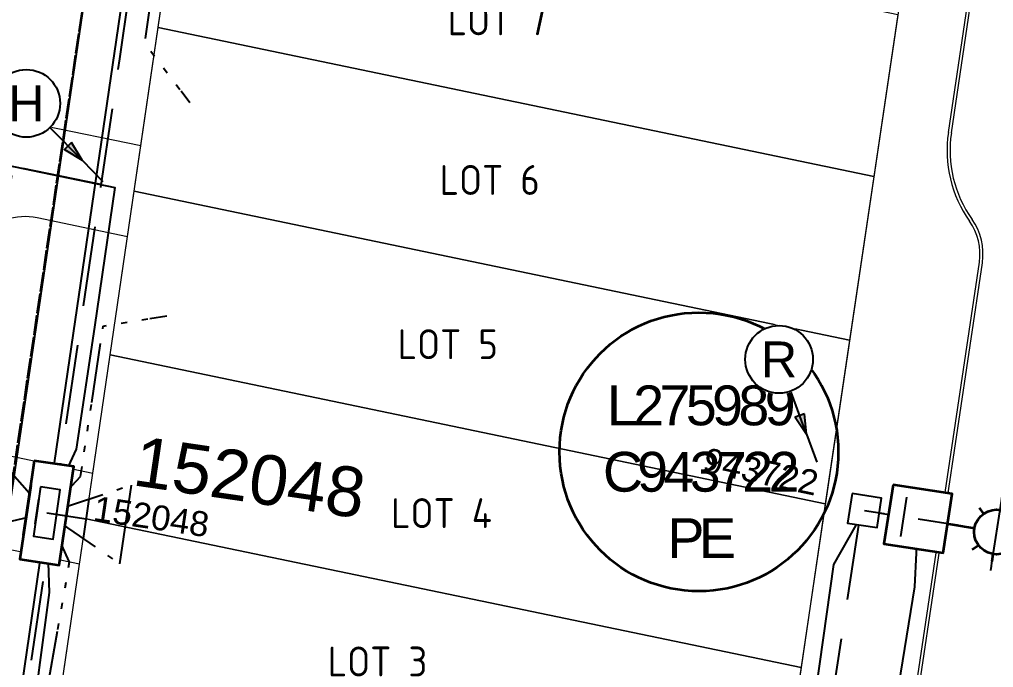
# Model space of a CAD drawing. Header units: metres. Extents: x 307635 to 308805, y 6256169 to 6257356.
# Drawn here: x 308136.67 to 308185.58, y 6256745.83 to 6256778.39 of the extents above; entities that cross this region are included whole.
import ezdxf
from ezdxf.enums import TextEntityAlignment as Align

# ---------------------------------------------------------------- set-up
doc = ezdxf.new("R2010")
doc.units = ezdxf.units.M
for name, pattern in [('Cable Exist OH', [1, 1, 0]), ('IE Trench LV', [6, 4, -2]), ('PHANTOM', [6.15, 3, -0.75, 0.3, -0.75, 0.3, -0.75, 0.3])]:
    doc.linetypes.add(name, pattern=pattern)
doc.layers.get('0').update_dxf_attribs({"color": 6})
doc.layers.get('Defpoints').update_dxf_attribs({"color": 250})
doc.layers.add('_User Miscellaneous10', color=252, linetype='Continuous', lineweight=13, transparency=0.5)
for name, color, linetype, lineweight in [('_User_LV_Exist', 5, 'Continuous', 35), ('Cadastre Developer_SP_NEW', 92, 'Continuous', 15), ('Mains_TR_EXT', 211, 'Continuous', 25)]:
    doc.layers.add(name, color=color, linetype=linetype, lineweight=lineweight)
for name, color, linetype in [('Equip_SP_SL_NEW', 2, 'Continuous'), ('Mains_LV_New_R6', 2, 'Cable Z'), ('Mains_LV_New_T84', 2, 'Cable x'), ('Notes_SP_NEW', 51, 'Continuous'), ('OH_Details_SP_MISC', 7, 'Continuous'), ('Services_SP_NEW_UG', 2, 'Continuous'), ('SupportsUG_SP_LV_NEW', 2, 'Continuous'), ('SupportsUG_SP_LV_SL_NEW', 2, 'Continuous'), ('Trench_SP_NEW', 2, 'Continuous')]:
    doc.layers.add(name, color=color, linetype=linetype)
doc.styles.add('LotNum', font='isocp.shx')
doc.styles.add('SL_LABEL', font='arial.ttf', dxfattribs={"height": 2})
doc.styles.get("Standard").update_dxf_attribs({"font": 'arial.ttf'})
doc.linetypes.add('Cable New UG', pattern='A,5.5,-0.01,["X",Standard,S=1.8,R=0,X=0,Y=-0.94],-1.7', length=7.21)
doc.linetypes.add('Cable o', pattern='A,3.5,-0.01,["O",Standard,S=1.25,R=0,X=0,Y=-0.63],-1.36', length=4.87)
doc.linetypes.add('Cable x', pattern='A,4.5,-0.01,["X",Standard,S=1.25,R=0,X=0,Y=-0.65],-1.2', length=5.71)
doc.linetypes.add('Cable Z', pattern='A,5,-0.01,["Z",Standard,S=1.5,R=0,X=0,Y=-0.75],-1.3', length=6.31)

# ---------------------------------------------------------------- blocks, each defined once
blk = doc.blocks.new('PILLAR_NEW')
at = {"layer": 'Defpoints', "linetype": 'Cable x'}
blk.add_line((4, -2), (4, 2), dxfattribs=at)
at = {"width": 0.9}
blk.add_attdef('ASSET_NUM', text='', height=2, dxfattribs=at).set_placement((4, 2), align=Align.MIDDLE_LEFT)
for tag, p, flags in [('SUBURB', (-2, 0), 1), ('STREETNAME', (-1.8, 0), 9), ('PARENT', (-1.6, 0), 9), ('NOTES', (-1.4, 0), 9), ('LOCATION', (-1.2, 0), 9), ('LEGEND', (-1, 0), 9), ('USAGE', (-0.8, 0), 9), ('SUPPORT_TYPE', (-0.6, 0), 9), ('STATE', (-0.4, 0), 9), ('OWNED_BY', (-0.2, 0), 9)]:
    blk.add_attdef(tag, p, '', height=0.2, rotation=270, dxfattribs=dict(flags=flags))
blk.add_wipeout([(1, 2.5), (1, -2.5), (-1, -2.5), (-1, 2.5)])
blk.add_lwpolyline([(-1, 2.5), (-1, -1.25), (-1, 1.25), (-1, -2.5), (1, -2.5), (1, 2.5)], close=True)
at = {"layer": 'Defpoints'}
blk.add_line((0, 0), (2, 0), dxfattribs=at)
blk = doc.blocks.new('COLUMN_NEW')
at = {"layer": 'Defpoints'}
blk.add_line((4, -2), (4, 2), dxfattribs=at)
at = {"width": 0.9, "flags": 8}
blk.add_attdef('ASSET_NUM', text='', height=2, dxfattribs=at).set_placement((4, 2), align=Align.MIDDLE_LEFT)
at = {"flags": 1}
blk.add_attdef('Z', (-2.351, -1.813), '', height=0.2, rotation=270, dxfattribs=at)
at = {"flags": 9}
for tag, p in [('NOTES', (-2, -1.813)), ('SUBURB', (-1.8, -1.813)), ('STREETNAME', (-1.6, -1.813)), ('LOCATION', (-1.4, -1.813)), ('LEGEND', (-1.2, -1.813)), ('USAGE', (-1, -1.813)), ('STATE', (-0.8, -1.813)), ('OWNED_BY', (-0.6, -1.813)), ('COLUMN_TYPE', (-0.4, -1.813)), ('STREET_CODE', (-0.2, -1.813)), ('STRUCTURE_PLANT_NUMBER', (0.031, -1.813))]:
    blk.add_attdef(tag, text='', height=0.2, rotation=270, dxfattribs=at).set_placement(p, align=Align.MIDDLE_LEFT)
at = {"ltscale": 10}
blk.add_wipeout([(-1.5, -1.5), (-1.5, 1.5), (1.5, 1.5), (1.5, -1.5)], dxfattribs=at)
blk.add_lwpolyline([(-1.5, 1.5), (-1.5, -1.5), (1.5, -1.5), (1.5, 1.5)], close=True)
at = {"layer": 'Defpoints'}
blk.add_line((0, 0), (2, 0), dxfattribs=at)
blk = doc.blocks.new('*U265')
for tag, height, rotation, flags, p in [('LANTNUMBER', 0.2, 270, 9, (-1.4, 2.6)), ('LOUTREACH', 0.2, 270, 9, (-1.4, 2.2)), ('LOUTREACHVOCAB', 0.2, 270, 9, (-1.4, 2)), ('LRATECODE', 0.2, 270, 9, (-1.4, 1.8)), ('LREMOVE', 0.2, 270, 9, (-1.4, 1.6)), ('LREPLACE', 0.2, 270, 9, (-1.4, 1.4)), ('LTYPE', 0.2, 270, 9, (-1.4, 1.2)), ('LTYPEVOCAB', 0.2, 270, 9, (-1.4, 1)), ('LEGEND', 0.2, 270, 9, (-1.4, 0.8)), ('SUBURB', 0.2, 270, 9, (-1.4, 0.6)), ('STREETNAME', 0.2, 270, 9, (-1.4, 0.4)), ('LOCATION', 0.2, 270, 9, (-1.4, 0.2)), ('LNEW', 0.2, 270, 9, (-6.4, 0)), ('LMASTVOCAB', 0.2, 270, 9, (-6.2, 0)), ('LMAST', 0.2, 270, 9, (-6, 0)), ('LLAMPVOCAB', 0.2, 270, 9, (-5.8, 0)), ('LLAMP', 0.2, 270, 9, (-5.6, 0)), ('LEXIST', 0.2, 270, 9, (-5.4, 0)), ('LCHARGE3PERCENT', 0.2, 270, 9, (-5.2, 0)), ('LCHARGE3', 0.2, 270, 9, (-5, 0)), ('LCHARGE2PERCENT', 0.2, 270, 9, (-4.8, 0)), ('LCHARGE2', 0.2, 270, 9, (-4.6, 0)), ('LCHARGE1PERCENT', 0.2, 270, 9, (-4.4, 0)), ('LCHARGE1', 0.2, 270, 9, (-4.2, 0)), ('LCATEGORY', 0.2, 270, 9, (-4, 0)), ('LBRACKETVOCAB', 0.2, 270, 9, (-3.8, 0)), ('LBRACKET', 0.2, 270, 9, (-3.6, 0)), ('LKINGHEIGHT', 0.2, 270, 9, (-3.4, 0)), ('CREPLACE', 0.2, 270, 9, (-3.2, 0)), ('CREMOVE', 0.2, 270, 9, (-3, 0)), ('CNUMBER', 0.2, 270, 9, (-2.8, 0)), ('CNEW', 0.2, 270, 9, (-2.6, 0)), ('CEXIST', 0.2, 270, 9, (-2.4, 0)), ('USAGE', 0.2, 270, 9, (-2.2, 0)), ('STATE', 0.2, 270, 9, (-2, 0)), ('OWNED_BY', 0.2, 270, 9, (-1.8, 0)), ('ORIENTATION', 0.2, 270, 9, (-1.6, 0)), ('OPERATING_VOLTAGE', 0.2, 270, 9, (-1.4, 0)), ('NOTES', 0.2, 270, 9, (-1.4, 0)), ('NO_PHASES', 0.2, 270, 9, (-1.2, 0)), ('LANTERN_TYPE', 0.2, 270, 9, (-1, 0)), ('LANTERN_PURPOSE', 0.2, 270, 9, (-0.8, 0)), ('CONTROL_TYPE', 0.2, 270, 9, (-0.6, 0)), ('CONSTRUCTED_VOLTAGE', 0.2, 270, 9, (-0.4, 0)), ('MAINTAINED_BY', 0.2, 270, 9, (-1.4, -0.663)), ('LNUMBER', 1, 350.5128, 8, (6.739, -2.14))]:
    blk.add_attdef(tag, text='', height=height, rotation=rotation, dxfattribs=dict(flags=flags)).set_placement(p, align=Align.MIDDLE_LEFT)
at = {"style": 'SL_LABEL'}
for tag, height, rotation, flags, p in [('ASSET_NUM', 1, 350.5128, 8, (7.069, -0.167)), ('STREET_CODE', 0.001, 270, 9, (0.001, 0))]:
    blk.add_attdef(tag, text='', height=height, rotation=rotation, dxfattribs=dict(at, flags=flags)).set_placement(p, align=Align.MIDDLE_LEFT)
for tag, p, height, flags in [('OPERATED_BY', (-1.4, -0.407), 0.2, 9), ('Z', (0, 0), 0.001, 1)]:
    blk.add_attdef(tag, p, '', height=height, rotation=270, dxfattribs=dict(flags=flags))
blk.add_wipeout([(5.61, -0.937), (4.817, -1.88), (3.667, -2.324), (2.724, -1.531), (2.281, -0.381), (3.074, 0.562), (4.223, 1.005), (5.166, 0.212)])
for p, q in [((3.074, 0.562), (3.292, 0.256)), ((4.193, 0.82), (4.131, 0.45)), ((0, 0), (2.836, -0.474)), ((5.166, 0.212), (4.861, -0.006)), ((5.055, -0.845), (5.425, -0.907)), ((2.724, -1.531), (3.03, -1.313)), ((3.76, -1.769), (3.698, -2.139)), ((4.817, -1.88), (4.599, -1.575))]:
    blk.add_line(p, q)
blk.add_circle((3.945, -0.659), 1.125)
blk = doc.blocks.new('*U287')
at = {"layer": 'Defpoints'}
blk.add_line((2.802, -2.854), (3.853, -3.925), dxfattribs=at)
blk.add_wipeout([(0, 1.75), (-0.021, 1.75), (-0.043, 1.749), (-0.064, 1.749), (-0.086, 1.748), (-0.107, 1.747), (-0.129, 1.745), (-0.15, 1.744), (-0.172, 1.742), (-0.193, 1.739), (-0.214, 1.737), (-0.236, 1.734), (-0.257, 1.731), (-0.278, 1.728), (-0.299, 1.724), (-0.32, 1.72), (-0.341, 1.716), (-0.362, 1.712), (-0.383, 1.707), (-0.404, 1.703), (-0.425, 1.698), (-0.446, 1.692), (-0.467, 1.687), (-0.487, 1.681), (-0.508, 1.675), (-0.529, 1.668), (-0.549, 1.662), (-0.569, 1.655), (-0.59, 1.648), (-0.61, 1.64), (-0.63, 1.633), (-0.65, 1.625), (-0.67, 1.617), (-0.689, 1.608), (-0.709, 1.6), (-0.729, 1.591), (-0.748, 1.582), (-0.768, 1.573), (-0.787, 1.563), (-0.806, 1.553), (-0.825, 1.543), (-0.844, 1.533), (-0.863, 1.523), (-0.881, 1.512), (-0.9, 1.501), (-0.918, 1.49), (-0.936, 1.478), (-0.954, 1.467), (-0.972, 1.455), (-0.99, 1.443), (-1.008, 1.431), (-1.025, 1.418), (-1.042, 1.406), (-1.06, 1.393), (-1.077, 1.38), (-1.094, 1.366), (-1.11, 1.353), (-1.127, 1.339), (-1.143, 1.325), (-1.159, 1.311), (-1.175, 1.297), (-1.191, 1.282), (-1.207, 1.267), (-1.222, 1.253), (-1.237, 1.237), (-1.253, 1.222), (-1.267, 1.207), (-1.282, 1.191), (-1.297, 1.175), (-1.311, 1.159), (-1.325, 1.143), (-1.339, 1.127), (-1.353, 1.11), (-1.366, 1.094), (-1.38, 1.077), (-1.393, 1.06), (-1.406, 1.042), (-1.418, 1.025), (-1.431, 1.008), (-1.443, 0.99), (-1.455, 0.972), (-1.467, 0.954), (-1.478, 0.936), (-1.49, 0.918), (-1.501, 0.9), (-1.512, 0.881), (-1.523, 0.863), (-1.533, 0.844), (-1.543, 0.825), (-1.553, 0.806), (-1.563, 0.787), (-1.573, 0.768), (-1.582, 0.748), (-1.591, 0.729), (-1.6, 0.709), (-1.608, 0.689), (-1.617, 0.67), (-1.625, 0.65), (-1.633, 0.63), (-1.64, 0.61), (-1.648, 0.59), (-1.655, 0.569), (-1.662, 0.549), (-1.668, 0.529), (-1.675, 0.508), (-1.681, 0.487), (-1.687, 0.467), (-1.692, 0.446), (-1.698, 0.425), (-1.703, 0.404), (-1.707, 0.383), (-1.712, 0.362), (-1.716, 0.341), (-1.72, 0.32), (-1.724, 0.299), (-1.728, 0.278), (-1.731, 0.257), (-1.734, 0.236), (-1.737, 0.214), (-1.739, 0.193), (-1.742, 0.172), (-1.744, 0.15), (-1.745, 0.129), (-1.747, 0.107), (-1.748, 0.086), (-1.749, 0.064), (-1.749, 0.043), (-1.75, 0.021), (-1.75, 0), (-1.75, -0.021), (-1.749, -0.043), (-1.749, -0.064), (-1.748, -0.086), (-1.747, -0.107), (-1.745, -0.129), (-1.744, -0.15), (-1.742, -0.172), (-1.739, -0.193), (-1.737, -0.214), (-1.734, -0.236), (-1.731, -0.257), (-1.728, -0.278), (-1.724, -0.299), (-1.72, -0.32), (-1.716, -0.341), (-1.712, -0.362), (-1.707, -0.383), (-1.703, -0.404), (-1.698, -0.425), (-1.692, -0.446), (-1.687, -0.467), (-1.681, -0.487), (-1.675, -0.508), (-1.668, -0.529), (-1.662, -0.549), (-1.655, -0.569), (-1.648, -0.59), (-1.64, -0.61), (-1.633, -0.63), (-1.625, -0.65), (-1.617, -0.67), (-1.608, -0.689), (-1.6, -0.709), (-1.591, -0.729), (-1.582, -0.748), (-1.573, -0.768), (-1.563, -0.787), (-1.553, -0.806), (-1.543, -0.825), (-1.533, -0.844), (-1.523, -0.863), (-1.512, -0.881), (-1.501, -0.9), (-1.49, -0.918), (-1.478, -0.936), (-1.467, -0.954), (-1.455, -0.972), (-1.443, -0.99), (-1.431, -1.008), (-1.418, -1.025), (-1.406, -1.042), (-1.393, -1.06), (-1.38, -1.077), (-1.366, -1.094), (-1.353, -1.11), (-1.339, -1.127), (-1.325, -1.143), (-1.311, -1.159), (-1.297, -1.175), (-1.282, -1.191), (-1.267, -1.207), (-1.253, -1.222), (-1.237, -1.237), (-1.222, -1.253), (-1.207, -1.267), (-1.191, -1.282), (-1.175, -1.297), (-1.159, -1.311), (-1.143, -1.325), (-1.127, -1.339), (-1.11, -1.353), (-1.094, -1.366), (-1.077, -1.38), (-1.06, -1.393), (-1.042, -1.406), (-1.025, -1.418), (-1.008, -1.431), (-0.99, -1.443), (-0.972, -1.455), (-0.954, -1.467), (-0.936, -1.478), (-0.918, -1.49), (-0.9, -1.501), (-0.881, -1.512), (-0.863, -1.523), (-0.844, -1.533), (-0.825, -1.543), (-0.806, -1.553), (-0.787, -1.563), (-0.768, -1.573), (-0.748, -1.582), (-0.729, -1.591), (-0.709, -1.6), (-0.689, -1.608), (-0.67, -1.617), (-0.65, -1.625), (-0.63, -1.633), (-0.61, -1.64), (-0.59, -1.648), (-0.569, -1.655), (-0.549, -1.662), (-0.529, -1.668), (-0.508, -1.675), (-0.487, -1.681), (-0.467, -1.687), (-0.446, -1.692), (-0.425, -1.698), (-0.404, -1.703), (-0.383, -1.707), (-0.362, -1.712), (-0.341, -1.716), (-0.32, -1.72), (-0.299, -1.724), (-0.278, -1.728), (-0.257, -1.731), (-0.236, -1.734), (-0.214, -1.737), (-0.193, -1.739), (-0.172, -1.742), (-0.15, -1.744), (-0.129, -1.745), (-0.107, -1.747), (-0.086, -1.748), (-0.064, -1.749), (-0.043, -1.749), (-0.021, -1.75), (0, -1.75), (0.021, -1.75), (0.043, -1.749), (0.064, -1.749), (0.086, -1.748), (0.107, -1.747), (0.129, -1.745), (0.15, -1.744), (0.172, -1.742), (0.193, -1.739), (0.214, -1.737), (0.236, -1.734), (0.257, -1.731), (0.278, -1.728), (0.299, -1.724), (0.32, -1.72), (0.341, -1.716), (0.362, -1.712), (0.383, -1.707), (0.404, -1.703), (0.425, -1.698), (0.446, -1.692), (0.467, -1.687), (0.487, -1.681), (0.508, -1.675), (0.529, -1.668), (0.549, -1.662), (0.569, -1.655), (0.59, -1.648), (0.61, -1.64), (0.63, -1.633), (0.65, -1.625), (0.67, -1.617), (0.689, -1.608), (0.709, -1.6), (0.729, -1.591), (0.748, -1.582), (0.768, -1.573), (0.787, -1.563), (0.806, -1.553), (0.825, -1.543), (0.844, -1.533), (0.863, -1.523), (0.881, -1.512), (0.9, -1.501), (0.918, -1.49), (0.936, -1.478), (0.954, -1.467), (0.972, -1.455), (0.99, -1.443), (1.008, -1.431), (1.025, -1.418), (1.042, -1.406), (1.06, -1.393), (1.077, -1.38), (1.094, -1.366), (1.11, -1.353), (1.127, -1.339), (1.143, -1.325), (1.159, -1.311), (1.175, -1.297), (1.191, -1.282), (1.207, -1.267), (1.222, -1.253), (1.237, -1.237), (1.253, -1.222), (1.267, -1.207), (1.282, -1.191), (1.297, -1.175), (1.311, -1.159), (1.325, -1.143), (1.339, -1.127), (1.353, -1.11), (1.366, -1.094), (1.38, -1.077), (1.393, -1.06), (1.406, -1.042), (1.418, -1.025), (1.431, -1.008), (1.443, -0.99), (1.455, -0.972), (1.467, -0.954), (1.478, -0.936), (1.49, -0.918), (1.501, -0.9), (1.512, -0.881), (1.523, -0.863), (1.533, -0.844), (1.543, -0.825), (1.553, -0.806), (1.563, -0.787), (1.573, -0.768), (1.582, -0.748), (1.591, -0.729), (1.6, -0.709), (1.608, -0.689), (1.617, -0.67), (1.625, -0.65), (1.633, -0.63), (1.64, -0.61), (1.648, -0.59), (1.655, -0.569), (1.662, -0.549), (1.668, -0.529), (1.675, -0.508), (1.681, -0.487), (1.687, -0.467), (1.692, -0.446), (1.698, -0.425), (1.703, -0.404), (1.707, -0.383), (1.712, -0.362), (1.716, -0.341), (1.72, -0.32), (1.724, -0.299), (1.728, -0.278), (1.731, -0.257), (1.734, -0.236), (1.737, -0.214), (1.739, -0.193), (1.742, -0.172), (1.744, -0.15), (1.745, -0.129), (1.747, -0.107), (1.748, -0.086), (1.749, -0.064), (1.749, -0.043), (1.75, -0.021), (1.75, 0), (1.75, 0.021), (1.749, 0.043), (1.749, 0.064), (1.748, 0.086), (1.747, 0.107), (1.745, 0.129), (1.744, 0.15), (1.742, 0.172), (1.739, 0.193), (1.737, 0.214), (1.734, 0.236), (1.731, 0.257), (1.728, 0.278), (1.724, 0.299), (1.72, 0.32), (1.716, 0.341), (1.712, 0.362), (1.707, 0.383), (1.703, 0.404), (1.698, 0.425), (1.692, 0.446), (1.687, 0.467), (1.681, 0.487), (1.675, 0.508), (1.668, 0.529), (1.662, 0.549), (1.655, 0.569), (1.648, 0.59), (1.64, 0.61), (1.633, 0.63), (1.625, 0.65), (1.617, 0.67), (1.608, 0.689), (1.6, 0.709), (1.591, 0.729), (1.582, 0.748), (1.573, 0.768), (1.563, 0.787), (1.553, 0.806), (1.543, 0.825), (1.533, 0.844), (1.523, 0.863), (1.512, 0.881), (1.501, 0.9), (1.49, 0.918), (1.478, 0.936), (1.467, 0.954), (1.455, 0.972), (1.443, 0.99), (1.431, 1.008), (1.418, 1.025), (1.406, 1.042), (1.393, 1.06), (1.38, 1.077), (1.366, 1.094), (1.353, 1.11), (1.339, 1.127), (1.325, 1.143), (1.311, 1.159), (1.297, 1.175), (1.282, 1.191), (1.267, 1.207), (1.253, 1.222), (1.237, 1.237), (1.222, 1.253), (1.207, 1.267), (1.191, 1.282), (1.175, 1.297), (1.159, 1.311), (1.143, 1.325), (1.127, 1.339), (1.11, 1.353), (1.094, 1.366), (1.077, 1.38), (1.06, 1.393), (1.042, 1.406), (1.025, 1.418), (1.008, 1.431), (0.99, 1.443), (0.972, 1.455), (0.954, 1.467), (0.936, 1.478), (0.918, 1.49), (0.9, 1.501), (0.881, 1.512), (0.863, 1.523), (0.844, 1.533), (0.825, 1.543), (0.806, 1.553), (0.787, 1.563), (0.768, 1.573), (0.748, 1.582), (0.729, 1.591), (0.709, 1.6), (0.689, 1.608), (0.67, 1.617), (0.65, 1.625), (0.63, 1.633), (0.61, 1.64), (0.59, 1.648), (0.569, 1.655), (0.549, 1.662), (0.529, 1.668), (0.508, 1.675), (0.487, 1.681), (0.467, 1.687), (0.446, 1.692), (0.425, 1.698), (0.404, 1.703), (0.383, 1.707), (0.362, 1.712), (0.341, 1.716), (0.32, 1.72), (0.299, 1.724), (0.278, 1.728), (0.257, 1.731), (0.236, 1.734), (0.214, 1.737), (0.193, 1.739), (0.172, 1.742), (0.15, 1.744), (0.129, 1.745), (0.107, 1.747), (0.086, 1.748), (0.064, 1.749), (0.043, 1.749), (0.021, 1.75)])
h = blk.add_hatch(color=256)
h.dxf.hatch_style = 1
h.paths.add_polyline_path([(2.28, -1.966), (1.923, -2.316), (2.802, -2.854)])
blk.add_line((2.802, -2.854), (1.226, -1.249))
at = {"flags": 128}
blk.add_lwpolyline([(2.28, -1.966), (1.923, -2.316), (2.802, -2.854), (2.28, -1.966)], dxfattribs=at)
blk.add_circle((0, 0), 1.7)
at = {"width": 0.9}
blk.add_attdef('CODE', text='', height=1.8, dxfattribs=at).set_placement((0, 0), align=Align.MIDDLE_CENTER)
at = {"flags": 1}
blk.add_attdef('Z', (0, 0), '', height=0.2, dxfattribs=at)
blk = doc.blocks.new('*U291')
h = blk.add_hatch(color=256)
h.dxf.hatch_style = 1
h.paths.add_polyline_path([(1.271, -2.729), (0.802, -2.902), (1.382, -3.754)])
at = {"flags": 128}
blk.add_lwpolyline([(1.271, -2.729), (0.802, -2.902), (1.382, -3.754), (1.271, -2.729)], dxfattribs=at)
at = {"layer": 'Defpoints'}
blk.add_line((1.382, -3.754), (1.9, -5.161), dxfattribs=at)
blk.add_wipeout([(0, 1.75), (-0.021, 1.75), (-0.043, 1.749), (-0.064, 1.749), (-0.086, 1.748), (-0.107, 1.747), (-0.129, 1.745), (-0.15, 1.744), (-0.172, 1.742), (-0.193, 1.739), (-0.214, 1.737), (-0.236, 1.734), (-0.257, 1.731), (-0.278, 1.728), (-0.299, 1.724), (-0.32, 1.72), (-0.341, 1.716), (-0.362, 1.712), (-0.383, 1.707), (-0.404, 1.703), (-0.425, 1.698), (-0.446, 1.692), (-0.467, 1.687), (-0.487, 1.681), (-0.508, 1.675), (-0.529, 1.668), (-0.549, 1.662), (-0.569, 1.655), (-0.59, 1.648), (-0.61, 1.64), (-0.63, 1.633), (-0.65, 1.625), (-0.67, 1.617), (-0.689, 1.608), (-0.709, 1.6), (-0.729, 1.591), (-0.748, 1.582), (-0.768, 1.573), (-0.787, 1.563), (-0.806, 1.553), (-0.825, 1.543), (-0.844, 1.533), (-0.863, 1.523), (-0.881, 1.512), (-0.9, 1.501), (-0.918, 1.49), (-0.936, 1.478), (-0.954, 1.467), (-0.972, 1.455), (-0.99, 1.443), (-1.008, 1.431), (-1.025, 1.418), (-1.042, 1.406), (-1.06, 1.393), (-1.077, 1.38), (-1.094, 1.366), (-1.11, 1.353), (-1.127, 1.339), (-1.143, 1.325), (-1.159, 1.311), (-1.175, 1.297), (-1.191, 1.282), (-1.207, 1.267), (-1.222, 1.253), (-1.237, 1.237), (-1.253, 1.222), (-1.267, 1.207), (-1.282, 1.191), (-1.297, 1.175), (-1.311, 1.159), (-1.325, 1.143), (-1.339, 1.127), (-1.353, 1.11), (-1.366, 1.094), (-1.38, 1.077), (-1.393, 1.06), (-1.406, 1.042), (-1.418, 1.025), (-1.431, 1.008), (-1.443, 0.99), (-1.455, 0.972), (-1.467, 0.954), (-1.478, 0.936), (-1.49, 0.918), (-1.501, 0.9), (-1.512, 0.881), (-1.523, 0.863), (-1.533, 0.844), (-1.543, 0.825), (-1.553, 0.806), (-1.563, 0.787), (-1.573, 0.768), (-1.582, 0.748), (-1.591, 0.729), (-1.6, 0.709), (-1.608, 0.689), (-1.617, 0.67), (-1.625, 0.65), (-1.633, 0.63), (-1.64, 0.61), (-1.648, 0.59), (-1.655, 0.569), (-1.662, 0.549), (-1.668, 0.529), (-1.675, 0.508), (-1.681, 0.487), (-1.687, 0.467), (-1.692, 0.446), (-1.698, 0.425), (-1.703, 0.404), (-1.707, 0.383), (-1.712, 0.362), (-1.716, 0.341), (-1.72, 0.32), (-1.724, 0.299), (-1.728, 0.278), (-1.731, 0.257), (-1.734, 0.236), (-1.737, 0.214), (-1.739, 0.193), (-1.742, 0.172), (-1.744, 0.15), (-1.745, 0.129), (-1.747, 0.107), (-1.748, 0.086), (-1.749, 0.064), (-1.749, 0.043), (-1.75, 0.021), (-1.75, 0), (-1.75, -0.021), (-1.749, -0.043), (-1.749, -0.064), (-1.748, -0.086), (-1.747, -0.107), (-1.745, -0.129), (-1.744, -0.15), (-1.742, -0.172), (-1.739, -0.193), (-1.737, -0.214), (-1.734, -0.236), (-1.731, -0.257), (-1.728, -0.278), (-1.724, -0.299), (-1.72, -0.32), (-1.716, -0.341), (-1.712, -0.362), (-1.707, -0.383), (-1.703, -0.404), (-1.698, -0.425), (-1.692, -0.446), (-1.687, -0.467), (-1.681, -0.487), (-1.675, -0.508), (-1.668, -0.529), (-1.662, -0.549), (-1.655, -0.569), (-1.648, -0.59), (-1.64, -0.61), (-1.633, -0.63), (-1.625, -0.65), (-1.617, -0.67), (-1.608, -0.689), (-1.6, -0.709), (-1.591, -0.729), (-1.582, -0.748), (-1.573, -0.768), (-1.563, -0.787), (-1.553, -0.806), (-1.543, -0.825), (-1.533, -0.844), (-1.523, -0.863), (-1.512, -0.881), (-1.501, -0.9), (-1.49, -0.918), (-1.478, -0.936), (-1.467, -0.954), (-1.455, -0.972), (-1.443, -0.99), (-1.431, -1.008), (-1.418, -1.025), (-1.406, -1.042), (-1.393, -1.06), (-1.38, -1.077), (-1.366, -1.094), (-1.353, -1.11), (-1.339, -1.127), (-1.325, -1.143), (-1.311, -1.159), (-1.297, -1.175), (-1.282, -1.191), (-1.267, -1.207), (-1.253, -1.222), (-1.237, -1.237), (-1.222, -1.253), (-1.207, -1.267), (-1.191, -1.282), (-1.175, -1.297), (-1.159, -1.311), (-1.143, -1.325), (-1.127, -1.339), (-1.11, -1.353), (-1.094, -1.366), (-1.077, -1.38), (-1.06, -1.393), (-1.042, -1.406), (-1.025, -1.418), (-1.008, -1.431), (-0.99, -1.443), (-0.972, -1.455), (-0.954, -1.467), (-0.936, -1.478), (-0.918, -1.49), (-0.9, -1.501), (-0.881, -1.512), (-0.863, -1.523), (-0.844, -1.533), (-0.825, -1.543), (-0.806, -1.553), (-0.787, -1.563), (-0.768, -1.573), (-0.748, -1.582), (-0.729, -1.591), (-0.709, -1.6), (-0.689, -1.608), (-0.67, -1.617), (-0.65, -1.625), (-0.63, -1.633), (-0.61, -1.64), (-0.59, -1.648), (-0.569, -1.655), (-0.549, -1.662), (-0.529, -1.668), (-0.508, -1.675), (-0.487, -1.681), (-0.467, -1.687), (-0.446, -1.692), (-0.425, -1.698), (-0.404, -1.703), (-0.383, -1.707), (-0.362, -1.712), (-0.341, -1.716), (-0.32, -1.72), (-0.299, -1.724), (-0.278, -1.728), (-0.257, -1.731), (-0.236, -1.734), (-0.214, -1.737), (-0.193, -1.739), (-0.172, -1.742), (-0.15, -1.744), (-0.129, -1.745), (-0.107, -1.747), (-0.086, -1.748), (-0.064, -1.749), (-0.043, -1.749), (-0.021, -1.75), (0, -1.75), (0.021, -1.75), (0.043, -1.749), (0.064, -1.749), (0.086, -1.748), (0.107, -1.747), (0.129, -1.745), (0.15, -1.744), (0.172, -1.742), (0.193, -1.739), (0.214, -1.737), (0.236, -1.734), (0.257, -1.731), (0.278, -1.728), (0.299, -1.724), (0.32, -1.72), (0.341, -1.716), (0.362, -1.712), (0.383, -1.707), (0.404, -1.703), (0.425, -1.698), (0.446, -1.692), (0.467, -1.687), (0.487, -1.681), (0.508, -1.675), (0.529, -1.668), (0.549, -1.662), (0.569, -1.655), (0.59, -1.648), (0.61, -1.64), (0.63, -1.633), (0.65, -1.625), (0.67, -1.617), (0.689, -1.608), (0.709, -1.6), (0.729, -1.591), (0.748, -1.582), (0.768, -1.573), (0.787, -1.563), (0.806, -1.553), (0.825, -1.543), (0.844, -1.533), (0.863, -1.523), (0.881, -1.512), (0.9, -1.501), (0.918, -1.49), (0.936, -1.478), (0.954, -1.467), (0.972, -1.455), (0.99, -1.443), (1.008, -1.431), (1.025, -1.418), (1.042, -1.406), (1.06, -1.393), (1.077, -1.38), (1.094, -1.366), (1.11, -1.353), (1.127, -1.339), (1.143, -1.325), (1.159, -1.311), (1.175, -1.297), (1.191, -1.282), (1.207, -1.267), (1.222, -1.253), (1.237, -1.237), (1.253, -1.222), (1.267, -1.207), (1.282, -1.191), (1.297, -1.175), (1.311, -1.159), (1.325, -1.143), (1.339, -1.127), (1.353, -1.11), (1.366, -1.094), (1.38, -1.077), (1.393, -1.06), (1.406, -1.042), (1.418, -1.025), (1.431, -1.008), (1.443, -0.99), (1.455, -0.972), (1.467, -0.954), (1.478, -0.936), (1.49, -0.918), (1.501, -0.9), (1.512, -0.881), (1.523, -0.863), (1.533, -0.844), (1.543, -0.825), (1.553, -0.806), (1.563, -0.787), (1.573, -0.768), (1.582, -0.748), (1.591, -0.729), (1.6, -0.709), (1.608, -0.689), (1.617, -0.67), (1.625, -0.65), (1.633, -0.63), (1.64, -0.61), (1.648, -0.59), (1.655, -0.569), (1.662, -0.549), (1.668, -0.529), (1.675, -0.508), (1.681, -0.487), (1.687, -0.467), (1.692, -0.446), (1.698, -0.425), (1.703, -0.404), (1.707, -0.383), (1.712, -0.362), (1.716, -0.341), (1.72, -0.32), (1.724, -0.299), (1.728, -0.278), (1.731, -0.257), (1.734, -0.236), (1.737, -0.214), (1.739, -0.193), (1.742, -0.172), (1.744, -0.15), (1.745, -0.129), (1.747, -0.107), (1.748, -0.086), (1.749, -0.064), (1.749, -0.043), (1.75, -0.021), (1.75, 0), (1.75, 0.021), (1.749, 0.043), (1.749, 0.064), (1.748, 0.086), (1.747, 0.107), (1.745, 0.129), (1.744, 0.15), (1.742, 0.172), (1.739, 0.193), (1.737, 0.214), (1.734, 0.236), (1.731, 0.257), (1.728, 0.278), (1.724, 0.299), (1.72, 0.32), (1.716, 0.341), (1.712, 0.362), (1.707, 0.383), (1.703, 0.404), (1.698, 0.425), (1.692, 0.446), (1.687, 0.467), (1.681, 0.487), (1.675, 0.508), (1.668, 0.529), (1.662, 0.549), (1.655, 0.569), (1.648, 0.59), (1.64, 0.61), (1.633, 0.63), (1.625, 0.65), (1.617, 0.67), (1.608, 0.689), (1.6, 0.709), (1.591, 0.729), (1.582, 0.748), (1.573, 0.768), (1.563, 0.787), (1.553, 0.806), (1.543, 0.825), (1.533, 0.844), (1.523, 0.863), (1.512, 0.881), (1.501, 0.9), (1.49, 0.918), (1.478, 0.936), (1.467, 0.954), (1.455, 0.972), (1.443, 0.99), (1.431, 1.008), (1.418, 1.025), (1.406, 1.042), (1.393, 1.06), (1.38, 1.077), (1.366, 1.094), (1.353, 1.11), (1.339, 1.127), (1.325, 1.143), (1.311, 1.159), (1.297, 1.175), (1.282, 1.191), (1.267, 1.207), (1.253, 1.222), (1.237, 1.237), (1.222, 1.253), (1.207, 1.267), (1.191, 1.282), (1.175, 1.297), (1.159, 1.311), (1.143, 1.325), (1.127, 1.339), (1.11, 1.353), (1.094, 1.366), (1.077, 1.38), (1.06, 1.393), (1.042, 1.406), (1.025, 1.418), (1.008, 1.431), (0.99, 1.443), (0.972, 1.455), (0.954, 1.467), (0.936, 1.478), (0.918, 1.49), (0.9, 1.501), (0.881, 1.512), (0.863, 1.523), (0.844, 1.533), (0.825, 1.543), (0.806, 1.553), (0.787, 1.563), (0.768, 1.573), (0.748, 1.582), (0.729, 1.591), (0.709, 1.6), (0.689, 1.608), (0.67, 1.617), (0.65, 1.625), (0.63, 1.633), (0.61, 1.64), (0.59, 1.648), (0.569, 1.655), (0.549, 1.662), (0.529, 1.668), (0.508, 1.675), (0.487, 1.681), (0.467, 1.687), (0.446, 1.692), (0.425, 1.698), (0.404, 1.703), (0.383, 1.707), (0.362, 1.712), (0.341, 1.716), (0.32, 1.72), (0.299, 1.724), (0.278, 1.728), (0.257, 1.731), (0.236, 1.734), (0.214, 1.737), (0.193, 1.739), (0.172, 1.742), (0.15, 1.744), (0.129, 1.745), (0.107, 1.747), (0.086, 1.748), (0.064, 1.749), (0.043, 1.749), (0.021, 1.75)])
blk.add_line((1.382, -3.754), (0.605, -1.642))
blk.add_circle((0, 0), 1.7)
at = {"width": 0.9}
blk.add_attdef('CODE', text='', height=1.8, dxfattribs=at).set_placement((0, 0), align=Align.MIDDLE_CENTER)
at = {"flags": 1}
blk.add_attdef('Z', (0, 0), '', height=0.2, dxfattribs=at)

msp = doc.modelspace()

# ---------------------------------------------------------------- linework, layer by layer
at = {"layer": '_User Miscellaneous10'}
for p, q in [((308183.459, 6256772.697), (308187.927, 6256802.734)), ((308183.31, 6256772.719), (308187.128, 6256798.382)), ((308181.777, 6256745.422), (308184.867, 6256766.194)), ((308181.925, 6256745.4), (308185.015, 6256766.172))]:
    msp.add_line(p, q, dxfattribs=at)
for points in [[(308142.762, 6256772.037), (308137.866, 6256773.054, -0.268033), (308135.628, 6256775.052, 0.239335), (308133.703, 6256776.967), (308128.126, 6256778.145)], [(308142.094, 6256767.476), (308137.551, 6256768.422, 0.267949), (308134.702, 6256767.482, -0.267949), (308131.853, 6256766.543), (308126.007, 6256767.759)], [(308140.354, 6256755.582), (308135.459, 6256756.6, -0.268033), (308133.22, 6256758.598, 0.268033), (308130.982, 6256760.595), (308124.913, 6256761.858)], [(308139.687, 6256751.022), (308135.143, 6256751.967, 0.267949), (308132.294, 6256751.028, -0.267949), (308129.445, 6256750.088), (308122.979, 6256751.433)]]:
    msp.add_lwpolyline(points, format="xyb", dxfattribs=at)
for centre, radius, start, end in [((308189.393, 6256771.814), 6.15, 171.5382, 215.2997), ((308189.393, 6256771.814), 6, 171.5382, 215.2997), ((308182.048, 6256766.613), 2.85, 351.5382, 35.3003), ((308182.048, 6256766.613), 3, 351.5382, 35.3003)]:
    msp.add_arc(centre, radius, start, end, dxfattribs=at)
at = {"layer": '_User_LV_Exist', "linetype": 'Cable o', "lineweight": -2, "flags": 128}
for points in [[(308130.946, 6256772.129), (308136.277, 6256770.542), (308135.416, 6256765.519), (308134.181, 6256757.974), (308138.042, 6256753.599)], [(308124.304, 6256736.172), (308130.202, 6256736.974), (308130.87, 6256741.595), (308132.36, 6256752.284), (308138.042, 6256753.599)]]:
    msp.add_lwpolyline(points, dxfattribs=at)
at = {"layer": '_User_LV_Exist'}
msp.add_circle((308170.784, 6256756.668), 7, dxfattribs=at)
at = {"layer": 'Cadastre Developer_SP_NEW', "flags": 128}
msp.add_lwpolyline([(308187.261, 6256836.9), (308190.423, 6256832.375), (308184.916, 6256805.995), (308184.383, 6256803.009), (308171.399, 6256715.395), (308168.193, 6256713.587), (308136.174, 6256727.017), (308152.251, 6256836.89), (308157.987, 6256841.174), (308187.261, 6256836.9)], dxfattribs=at)
for points in [[(308143.633, 6256777.992), (308144.822, 6256786.12), (308180.77, 6256778.634), (308179.566, 6256770.509)], [(308142.429, 6256769.764), (308143.633, 6256777.992), (308179.566, 6256770.509), (308178.348, 6256762.284)], [(308141.225, 6256761.537), (308142.429, 6256769.764), (308178.348, 6256762.284), (308177.129, 6256754.06)], [(308140.021, 6256753.31), (308141.225, 6256761.537), (308177.129, 6256754.06), (308175.91, 6256745.836)], [(308138.817, 6256745.082), (308140.021, 6256753.31), (308175.91, 6256745.836), (308174.691, 6256737.612)]]:
    msp.add_lwpolyline(points, close=True, dxfattribs=at)
at = {"layer": 'Mains_LV_New_R6', "color": 2, "linetype": 'Cable New UG', "flags": 128}
for points in [[(308130.946, 6256772.129), (308141.457, 6256769.952), (308140.428, 6256762.934), (308139.522, 6256756.803), (308138.042, 6256753.599)], [(308124.304, 6256736.172), (308136.311, 6256733.926), (308137.154, 6256741.926), (308138.184, 6256749.598), (308138.042, 6256753.599)]]:
    msp.add_lwpolyline(points, dxfattribs=at)
at = {"layer": 'Mains_TR_EXT', "linetype": 'Cable Exist OH'}
msp.add_lwpolyline([(308144.321, 6256809.241), (308123.065, 6256666.177)], dxfattribs=at)
at = {"layer": 'OH_Details_SP_MISC', "color": 7, "linetype": 'Continuous', "flags": 128}
msp.add_lwpolyline([(308162.558, 6256934.559), (308144.321, 6256809.241), (308121.344, 6256653.511)], dxfattribs=at)
at = {"layer": 'Services_SP_NEW_UG', "linetype": 'PHANTOM', "flags": 128}
for points in [[(308142.855, 6256786.491), (308143.795, 6256783.164), (308142.948, 6256777.215), (308145.225, 6256774.219)], [(308138.042, 6256753.599), (308139.735, 6256755.426), (308140.876, 6256762.984), (308144.073, 6256763.498)], [(308138.003, 6256753.588), (308142.29, 6256754.999)], [(308138.042, 6256753.599), (308139.171, 6256751.129), (308137.878, 6256743.779), (308140.733, 6256741.411)], [(308138.003, 6256753.588), (308141.711, 6256751.041)]]:
    msp.add_lwpolyline(points, dxfattribs=at)
at = {"layer": 'Trench_SP_NEW', "linetype": 'IE Trench LV', "flags": 128}
msp.add_lwpolyline([(308130.946, 6256772.129), (308140.761, 6256770.108)], dxfattribs=at)

# ---------------------------------------------------------------- texts
at = {"layer": '_User_LV_Exist', "insert": (308170.784, 6256755.668), "char_height": 2, "attachment_point": 5}
msp.add_mtext('{\\T0.8;L275989\\PC943722\\PPE}', dxfattribs=at)
at = {"layer": 'Cadastre Developer_SP_NEW', "char_height": 1.5, "attachment_point": 1, "style": 'LotNum'}
for s, insert in [('LOT 7', (308158.168, 6256779.097)), ('LOT 6', (308157.767, 6256771.077)), ('LOT 5', (308155.66, 6256762.825)), ('LOT 4', (308155.331, 6256754.339)), ('LOT 3', (308152.15, 6256746.886))]:
    msp.add_mtext_dynamic_manual_height_columns(s, width=6.11845, gutter_width=7.5, heights=[0], dxfattribs=dict(at, insert=insert))

# ---------------------------------------------------------------- next in the draw order: block references
at = {"layer": 'Equip_SP_SL_NEW', "xscale": 0.5, "yscale": 0.5, "zscale": 0.5}
msp.add_blockref('*U265', (308179.1, 6256753.716), dxfattribs=at)

# ---------------------------------------------------------------- next in the draw order: linework, layer by layer
at = {"layer": 'Mains_LV_New_R6', "color": 2, "linetype": 'Cable New UG', "flags": 128}
msp.add_lwpolyline([(308175.407, 6256728.797), (308174.78, 6256732.321), (308176.314, 6256742.219), (308177.562, 6256751.009), (308179.1, 6256753.716)], dxfattribs=at)
at = {"layer": 'Trench_SP_NEW', "linetype": 'IE Trench LV', "flags": 128}
msp.add_lwpolyline([(308148.266, 6256821.397), (308144.159, 6256793.33), (308141.684, 6256776.414), (308138.89, 6256757.319), (308136.279, 6256739.474), (308134.301, 6256725.959), (308152.842, 6256718.183), (308161.267, 6256714.649), (308168.303, 6256711.698), (308172.959, 6256714.322), (308178.92, 6256753.742)], dxfattribs=at)

# ---------------------------------------------------------------- next in the draw order: block references
at = {"layer": '_User_LV_Exist', "lineweight": -2}
msp.add_blockref('*U265', (308181.786, 6256753.301), dxfattribs=at)

# ---------------------------------------------------------------- next in the draw order: linework, layer by layer
at = {"layer": '_User_LV_Exist', "linetype": 'Cable New UG', "lineweight": -2, "flags": 128}
msp.add_lwpolyline([(308165.629, 6256816.76), (308171.181, 6256815.535), (308168.655, 6256798.99), (308145.306, 6256803.067), (308142.843, 6256786.409), (308138.042, 6256753.599), (308133.97, 6256725.773), (308168.322, 6256711.364), (308173.234, 6256714.133), (308175.407, 6256728.797), (308186.433, 6256724.827), (308184.073, 6256708.821), (308187.072, 6256703.5), (308204.449, 6256696.211), (308218.952, 6256690.128, 0.095462), (308230.709, 6256687.617, 0.072101), (308240.041, 6256688.665), (308245.993, 6256690.19)], format="xyb", dxfattribs=at)
at = {"layer": '_User_LV_Exist', "linetype": 'Cable o', "lineweight": -2, "flags": 128}
msp.add_lwpolyline([(308175.407, 6256728.797), (308178.974, 6256731.186), (308180.141, 6256740.688), (308181.632, 6256749.888), (308181.786, 6256753.301)], dxfattribs=at)
at = {"layer": 'Mains_LV_New_T84', "color": 2, "linetype": 'Cable New UG', "flags": 128}
msp.add_lwpolyline([(308160.86, 6256818.692), (308161.966, 6256818.473), (308161.28, 6256814.995), (308147.487, 6256817.821), (308142.843, 6256786.409), (308138.042, 6256753.599), (308133.97, 6256725.773), (308168.322, 6256711.364), (308173.234, 6256714.133), (308175.407, 6256728.797), (308186.433, 6256724.827), (308184.073, 6256708.821), (308187.072, 6256703.5), (308204.449, 6256696.211), (308218.952, 6256690.128, 0.095462), (308230.709, 6256687.617, 0.072101), (308240.041, 6256688.665), (308245.993, 6256690.19)], format="xyb", dxfattribs=at)

# ---------------------------------------------------------------- next in the draw order: block references
at = {"layer": '_User_LV_Exist', "lineweight": -2}
ref = msp.add_blockref('PILLAR_NEW', (308138.042, 6256753.599), dxfattribs=dict(at, rotation=351.6749273190585))
ref.add_attrib('ASSET_NUM', '152048', dxfattribs={"layer": '0', "height": 2.5, "rotation": 351.6749}).set_placement((308142.471, 6256756.236), align=Align.MIDDLE_LEFT)
at = {"layer": '_User_LV_Exist', "lineweight": -2, "rotation": 351.2286049474871}
msp.add_blockref('COLUMN_NEW', (308181.786, 6256753.301), dxfattribs=at)
at = {"layer": 'Notes_SP_NEW'}
ref = msp.add_blockref('*U287', (308137.009, 6256774.176), dxfattribs=at)
ref.add_attrib('CODE', 'H', dxfattribs={"layer": '0', "height": 1.8}).set_placement((308137.009, 6256774.176), align=Align.MIDDLE_CENTER)
ref = msp.add_blockref('*U291', (308174.811, 6256761.312), dxfattribs=at)
ref.add_attrib('CODE', 'R', dxfattribs={"layer": '0', "height": 1.8}).set_placement((308174.811, 6256761.312), align=Align.MIDDLE_CENTER)

# ---------------------------------------------------------------- next in the draw order: block references
at = {"layer": 'SupportsUG_SP_LV_NEW'}
ref = msp.add_blockref('PILLAR_NEW', (308138.042, 6256753.599), dxfattribs=dict(at, xscale=0.5, yscale=0.5, zscale=0.5, rotation=351.6749273190585))
ref.add_attrib('ASSET_NUM', '152048', dxfattribs={"layer": '0', "height": 1.25, "rotation": 351.6749}).set_placement((308140.411, 6256753.84), align=Align.MIDDLE_LEFT)
at = {"layer": 'SupportsUG_SP_LV_SL_NEW'}
ref = msp.add_blockref('COLUMN_NEW', (308179.1, 6256753.716), dxfattribs=dict(at, xscale=0.5, yscale=0.5, zscale=0.5, rotation=351.2286049474871))
ref.add_attrib('ASSET_NUM', '943722', dxfattribs={"layer": '0', "height": 1.25, "rotation": 348}).set_placement((308171.048, 6256756.283), align=Align.MIDDLE_LEFT)

doc.saveas('drawing.dxf')
